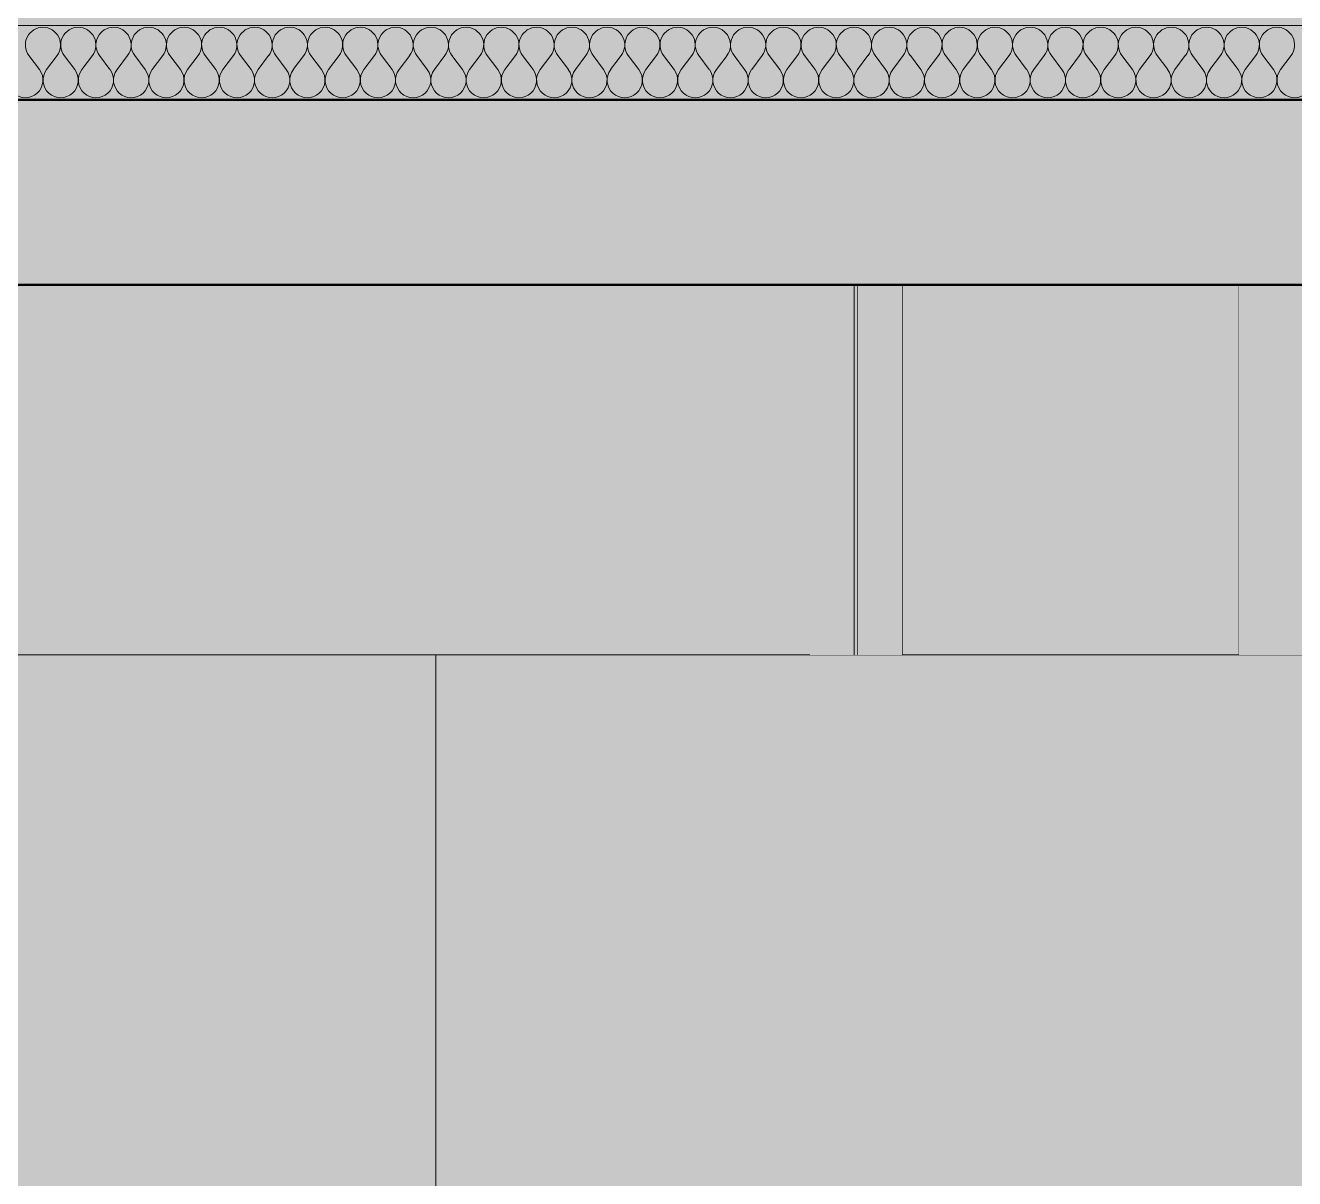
# Model space of a CAD drawing. Header units: millimetres. Extents: x -46169 to 174149, y -86316 to 18123.
# Drawn here: x 148792 to 150506, y -80516 to -78958 of the extents above; entities that cross this region are included whole.
import ezdxf

# ---------------------------------------------------------------- set-up
doc = ezdxf.new("R2010")
doc.units = ezdxf.units.MM
doc.header["$MEASUREMENT"] = 0
doc.linetypes.add('Wipeout_Contour', pattern=[1000, 0, -1000])
for name, color, linetype in [('A-230-M_FLOOR.IFC Import', 7, 'Continuous'), ('New_A-20-M_Floor_Slab', 7, 'Continuous'), ('S-160-M_FOUND.IFC Import', 7, 'Continuous'), ('S-280-M_COLUMN.IFC Import', 7, 'Continuous'), ('S-280-M_STRUCT_FRAME.IFC Import', 7, 'Continuous')]:
    doc.layers.add(name, color=color, linetype=linetype)
for name, color, linetype, lineweight, true_color in [('A-230-M_FLOOR.IFC Import_Pen_No__109', 7, 'Continuous', 15, 0xa6a6a6), ('A-230-M_FLOOR.IFC Import_Pen_No__29', 7, 'Continuous', 50, 0x2a2a2a), ('A-35-M_FFE_Sanitary_Pen_No__103', 7, 'Continuous', 15, 0xa6a6a6), ('New_A-20-M_Floor_Slab_Pen_No__107', 7, 'Continuous', 15, 0xa6a6a6), ('New_A-20-M_Floor_Slab_Pen_No__162', 7, 'Continuous', 0, 0xe47200)]:
    doc.layers.add(name, color=color, linetype=linetype, lineweight=lineweight, true_color=true_color)
for name, color, linetype, lineweight in [('New_A-20-M_Floor_Slab_Pen_No__1', 7, 'Continuous', 13), ('S-160-M_FOUND.IFC Import_Pen_No__1', 7, 'Continuous', 13), ('S-160-M_FOUND.IFC Import_Pen_No__4', 7, 'Continuous', 20), ('S-280-M_COLUMN.IFC Import_Pen_No__88', 8, 'Continuous', 20), ('S-280-M_STRUCT_FRAME.IFC Import_Pen_No__90', 8, 'Continuous', 20)]:
    doc.layers.add(name, color=color, linetype=linetype, lineweight=lineweight)

# ---------------------------------------------------------------- blocks, each defined once
blk = doc.blocks.new('*X173', base_point=(165992.3, -78878.8))
at = {"layer": 'New_A-20-M_Floor_Slab_Pen_No__107', "linetype": 'Continuous'}
for p, q in [((148810.7, -79017.9), (148796.4, -78998.8)), ((148820.2, -79017.9), (148834.5, -78998.8)), ((148858.3, -79017.9), (148844, -78998.8)), ((148867.8, -79017.9), (148882.1, -78998.8)), ((148905.9, -79017.9), (148891.6, -78998.8)), ((148915.4, -79017.9), (148929.7, -78998.8)), ((148953.5, -79017.9), (148939.3, -78998.8)), ((148963.1, -79017.9), (148977.4, -78998.8)), ((149001.2, -79017.9), (148986.9, -78998.8)), ((149010.7, -79017.9), (149025, -78998.8)), ((149048.8, -79017.9), (149034.5, -78998.8)), ((149058.3, -79017.9), (149072.6, -78998.8)), ((149096.4, -79017.9), (149082.1, -78998.8)), ((149105.9, -79017.9), (149120.2, -78998.8)), ((149144, -79017.9), (149129.7, -78998.8)), ((149153.5, -79017.9), (149167.8, -78998.8)), ((149191.6, -79017.9), (149177.4, -78998.8)), ((149201.2, -79017.9), (149215.4, -78998.8)), ((149239.3, -79017.9), (149225, -78998.8)), ((149248.8, -79017.9), (149263.1, -78998.8)), ((149286.9, -79017.9), (149272.6, -78998.8)), ((149296.4, -79017.9), (149310.7, -78998.8)), ((149334.5, -79017.9), (149320.2, -78998.8)), ((149344, -79017.9), (149358.3, -78998.8)), ((149382.1, -79017.9), (149367.8, -78998.8)), ((149391.6, -79017.9), (149405.9, -78998.8)), ((149429.7, -79017.9), (149415.4, -78998.8)), ((149439.3, -79017.9), (149453.5, -78998.8)), ((149477.4, -79017.9), (149463.1, -78998.8)), ((149486.9, -79017.9), (149501.2, -78998.8)), ((149525, -79017.9), (149510.7, -78998.8)), ((149534.5, -79017.9), (149548.8, -78998.8)), ((149572.6, -79017.9), (149558.3, -78998.8)), ((149582.1, -79017.9), (149596.4, -78998.8)), ((149620.2, -79017.9), (149605.9, -78998.8)), ((149629.7, -79017.9), (149644, -78998.8)), ((149667.8, -79017.9), (149653.5, -78998.8)), ((149677.4, -79017.9), (149691.6, -78998.8)), ((149715.4, -79017.9), (149701.2, -78998.8)), ((149725, -79017.9), (149739.3, -78998.8)), ((149763.1, -79017.9), (149748.8, -78998.8)), ((149772.6, -79017.9), (149786.9, -78998.8)), ((149810.7, -79017.9), (149796.4, -78998.8)), ((149820.2, -79017.9), (149834.5, -78998.8)), ((149858.3, -79017.9), (149844, -78998.8)), ((149867.8, -79017.9), (149882.1, -78998.8)), ((149905.9, -79017.9), (149891.6, -78998.8)), ((149915.4, -79017.9), (149929.7, -78998.8)), ((149953.5, -79017.9), (149939.3, -78998.8)), ((149963.1, -79017.9), (149977.4, -78998.8)), ((150001.2, -79017.9), (149986.9, -78998.8)), ((150010.7, -79017.9), (150025, -78998.8)), ((150048.8, -79017.9), (150034.5, -78998.8)), ((150058.3, -79017.9), (150072.6, -78998.8)), ((150096.4, -79017.9), (150082.1, -78998.8)), ((150105.9, -79017.9), (150120.2, -78998.8)), ((150144, -79017.9), (150129.7, -78998.8)), ((150153.5, -79017.9), (150167.8, -78998.8)), ((150191.6, -79017.9), (150177.4, -78998.8)), ((150201.2, -79017.9), (150215.4, -78998.8)), ((150239.3, -79017.9), (150225, -78998.8)), ((150248.8, -79017.9), (150263.1, -78998.8)), ((150286.9, -79017.9), (150272.6, -78998.8)), ((150296.4, -79017.9), (150310.7, -78998.8)), ((150334.5, -79017.9), (150320.2, -78998.8)), ((150344, -79017.9), (150358.3, -78998.8)), ((150382.1, -79017.9), (150367.8, -78998.8)), ((150391.6, -79017.9), (150405.9, -78998.8)), ((150429.7, -79017.9), (150415.4, -78998.8)), ((150439.3, -79017.9), (150453.5, -78998.8)), ((150477.4, -79017.9), (150463.1, -78998.8)), ((150486.9, -79017.9), (150501.2, -78998.8))]:
    blk.add_line(p, q, dxfattribs=at)
for centre, start, end in [((148815.4, -78984.5), 90, 216.8699), ((148815.4, -78984.5), 323.1301, 90), ((148863.1, -78984.5), 90, 216.8699), ((148863.1, -78984.5), 323.1301, 90), ((148910.7, -78984.5), 90, 216.8699), ((148910.7, -78984.5), 323.1301, 90), ((148958.3, -78984.5), 90, 216.8699), ((148958.3, -78984.5), 323.1301, 90), ((149005.9, -78984.5), 90, 216.8699), ((149005.9, -78984.5), 323.1301, 90), ((149053.5, -78984.5), 90, 216.8699), ((149053.5, -78984.5), 323.1301, 90), ((149101.2, -78984.5), 90, 216.8699), ((149101.2, -78984.5), 323.1301, 90), ((149148.8, -78984.5), 90, 216.8699), ((149148.8, -78984.5), 323.1301, 90), ((149196.4, -78984.5), 90, 216.8699), ((149196.4, -78984.5), 323.1301, 90), ((149244, -78984.5), 90, 216.8699), ((149244, -78984.5), 323.1301, 90), ((149291.6, -78984.5), 90, 216.8699), ((149291.6, -78984.5), 323.1301, 90), ((149339.3, -78984.5), 90, 216.8699), ((149339.3, -78984.5), 323.1301, 90), ((149386.9, -78984.5), 90, 216.8699), ((149386.9, -78984.5), 323.1301, 90), ((149434.5, -78984.5), 90, 216.8699), ((149434.5, -78984.5), 323.1301, 90), ((149482.1, -78984.5), 90, 216.8699), ((149482.1, -78984.5), 323.1301, 90), ((149529.7, -78984.5), 90, 216.8699), ((149529.7, -78984.5), 323.1301, 90), ((149577.4, -78984.5), 90, 216.8699), ((149577.4, -78984.5), 323.1301, 90), ((149625, -78984.5), 90, 216.8699), ((149625, -78984.5), 323.1301, 90), ((149672.6, -78984.5), 90, 216.8699), ((149672.6, -78984.5), 323.1301, 90), ((149720.2, -78984.5), 90, 216.8699), ((149720.2, -78984.5), 323.1301, 90), ((149767.8, -78984.5), 90, 216.8699), ((149767.8, -78984.5), 323.1301, 90), ((149815.4, -78984.5), 90, 216.8699), ((149815.4, -78984.5), 323.1301, 90), ((149863.1, -78984.5), 90, 216.8699), ((149863.1, -78984.5), 323.1301, 90), ((149910.7, -78984.5), 90, 216.8699), ((149910.7, -78984.5), 323.1301, 90), ((149958.3, -78984.5), 90, 216.8699), ((149958.3, -78984.5), 323.1301, 90), ((150005.9, -78984.5), 90, 216.8699), ((150005.9, -78984.5), 323.1301, 90), ((150053.5, -78984.5), 90, 216.8699), ((150053.5, -78984.5), 323.1301, 90), ((150101.2, -78984.5), 90, 216.8699), ((150101.2, -78984.5), 323.1301, 90), ((150148.8, -78984.5), 90, 216.8699), ((150148.8, -78984.5), 323.1301, 90), ((150196.4, -78984.5), 90, 216.8699), ((150196.4, -78984.5), 323.1301, 90), ((150244, -78984.5), 90, 216.8699), ((150244, -78984.5), 323.1301, 90), ((150291.6, -78984.5), 90, 216.8699), ((150291.6, -78984.5), 323.1301, 90), ((150339.3, -78984.5), 90, 216.8699), ((150339.3, -78984.5), 323.1301, 90), ((150386.9, -78984.5), 90, 216.8699), ((150386.9, -78984.5), 323.1301, 90), ((150434.5, -78984.5), 90, 216.8699), ((150434.5, -78984.5), 323.1301, 90), ((150482.1, -78984.5), 90, 216.8699), ((150482.1, -78984.5), 323.1301, 90), ((148791.6, -79032.1), 143.1301, 36.8699), ((148839.3, -79032.1), 143.1301, 36.8699), ((148886.9, -79032.1), 143.1301, 36.8699), ((148934.5, -79032.1), 143.1301, 36.8699), ((148982.1, -79032.1), 143.1301, 36.8699), ((149029.7, -79032.1), 143.1301, 36.8699), ((149077.4, -79032.1), 143.1301, 36.8699), ((149125, -79032.1), 143.1301, 36.8699), ((149172.6, -79032.1), 143.1301, 36.8699), ((149220.2, -79032.1), 143.1301, 36.8699), ((149267.8, -79032.1), 143.1301, 36.8699), ((149315.4, -79032.1), 143.1301, 36.8699), ((149363.1, -79032.1), 143.1301, 36.8699), ((149410.7, -79032.1), 143.1301, 36.8699), ((149458.3, -79032.1), 143.1301, 36.8699), ((149505.9, -79032.1), 143.1301, 36.8699), ((149553.5, -79032.1), 143.1301, 36.8699), ((149601.2, -79032.1), 143.1301, 36.8699), ((149648.8, -79032.1), 143.1301, 36.8699), ((149696.4, -79032.1), 143.1301, 36.8699), ((149744, -79032.1), 143.1301, 36.8699), ((149791.6, -79032.1), 143.1301, 36.8699), ((149839.3, -79032.1), 143.1301, 36.8699), ((149886.9, -79032.1), 143.1301, 36.8699), ((149934.5, -79032.1), 143.1301, 36.8699), ((149982.1, -79032.1), 143.1301, 36.8699), ((150029.7, -79032.1), 143.1301, 36.8699), ((150077.4, -79032.1), 143.1301, 36.8699), ((150125, -79032.1), 143.1301, 36.8699), ((150172.6, -79032.1), 143.1301, 36.8699), ((150220.2, -79032.1), 143.1301, 36.8699), ((150267.8, -79032.1), 143.1301, 36.8699), ((150315.4, -79032.1), 143.1301, 36.8699), ((150363.1, -79032.1), 143.1301, 36.8699), ((150410.7, -79032.1), 143.1301, 36.8699), ((150458.3, -79032.1), 143.1301, 36.8699), ((150505.9, -79032.1), 143.1301, 36.8699)]:
    blk.add_arc(centre, 23.8, start, end, dxfattribs=at)
blk = doc.blocks.new('Section Elem_149_3', base_point=(165992.3, -78878.8))
at = {"layer": 'New_A-20-M_Floor_Slab_Pen_No__162', "linetype": 'Continuous'}
blk.add_hatch(color=256, dxfattribs=at).paths.add_polyline_path([(146101.2, -78957.8), (146101.2, -78958.3), (166086.4, -78958.3), (166086.4, -78957.8)])
at = {"color": 254, "linetype": 'Wipeout_Contour', "lineweight": 0, "ltscale": 700034.448271}
blk.add_wipeout([(146101.2, -78958.3), (146101.2, -79058.3), (166086.4, -79058.3), (166086.4, -78958.3)], dxfattribs=at).dxf.layer = 'New_A-20-M_Floor_Slab'
at = {"layer": 'New_A-20-M_Floor_Slab_Pen_No__1', "linetype": 'Continuous'}
for p, q in [((166086.4, -78958.3), (146101.2, -78958.3)), ((166086.4, -79058.3), (146101.2, -79058.3))]:
    blk.add_line(p, q, dxfattribs=at)
at = {"layer": 'New_A-20-M_Floor_Slab'}
blk.add_blockref('*X173', (165992.3, -78878.8), dxfattribs=at)
blk = doc.blocks.new('Section Elem_191_3', base_point=(165992.3, -78878.8))
at = {"color": 254, "linetype": 'Wipeout_Contour', "lineweight": 0, "ltscale": 679029.680035}
blk.add_wipeout([(150203.2, -79058.8), (150245.2, -79058.8), (150245.2, -79058.3), (150203.2, -79058.3)], dxfattribs=at).dxf.layer = 'S-280-M_COLUMN.IFC Import'
at = {"color": 254, "linetype": 'Wipeout_Contour', "lineweight": 0, "ltscale": 679747.418246}
blk.add_wipeout([(150423.1, -79058.8), (150430.9, -79058.8), (150430.9, -79058.3), (150423.1, -79058.3)], dxfattribs=at).dxf.layer = 'S-280-M_COLUMN.IFC Import'
at = {"color": 254, "linetype": 'Wipeout_Contour', "lineweight": 0, "ltscale": 679964.457007}
blk.add_wipeout([(150203.2, -79308.8), (150203.2, -79808.8), (150245.2, -79808.8), (150245.2, -79308.8)], dxfattribs=at).dxf.layer = 'S-280-M_COLUMN.IFC Import'
at = {"color": 254, "linetype": 'Wipeout_Contour', "lineweight": 0, "ltscale": 680681.209839}
blk.add_wipeout([(150423.1, -79308.8), (150423.1, -79808.8), (150430.9, -79808.8), (150430.9, -79308.8)], dxfattribs=at).dxf.layer = 'S-280-M_COLUMN.IFC Import'
at = {"color": 254, "linetype": 'Wipeout_Contour', "lineweight": 0, "ltscale": 678881.062409}
blk.add_wipeout([(150161.3, -79058.8), (150203.2, -79058.8), (150203.2, -79058.3), (150161.3, -79058.3)], dxfattribs=at).dxf.layer = 'S-280-M_COLUMN.IFC Import'
at = {"color": 254, "linetype": 'Wipeout_Contour', "lineweight": 0, "ltscale": 679175.78764}
blk.add_wipeout([(150245.2, -79058.8), (150285.8, -79058.8), (150285.8, -79058.3), (150245.2, -79058.3)], dxfattribs=at).dxf.layer = 'S-280-M_COLUMN.IFC Import'
at = {"color": 254, "linetype": 'Wipeout_Contour', "lineweight": 0, "ltscale": 679706.673613}
blk.add_wipeout([(150407.8, -79058.8), (150423.1, -79058.8), (150423.1, -79058.3), (150407.8, -79058.3)], dxfattribs=at).dxf.layer = 'S-280-M_COLUMN.IFC Import'
at = {"color": 254, "linetype": 'Wipeout_Contour', "lineweight": 0, "ltscale": 679816.043534}
blk.add_wipeout([(150161.3, -79308.8), (150161.3, -79808.8), (150203.2, -79808.8), (150203.2, -79308.8)], dxfattribs=at).dxf.layer = 'S-280-M_COLUMN.IFC Import'
at = {"color": 254, "linetype": 'Wipeout_Contour', "lineweight": 0, "ltscale": 680110.363928}
blk.add_wipeout([(150245.2, -79308.8), (150245.2, -79808.8), (150285.8, -79808.8), (150285.8, -79308.8)], dxfattribs=at).dxf.layer = 'S-280-M_COLUMN.IFC Import'
at = {"color": 254, "linetype": 'Wipeout_Contour', "lineweight": 0, "ltscale": 680640.521019}
blk.add_wipeout([(150407.8, -79308.8), (150407.8, -79808.8), (150423.1, -79808.8), (150423.1, -79308.8)], dxfattribs=at).dxf.layer = 'S-280-M_COLUMN.IFC Import'
at = {"layer": 'S-280-M_COLUMN.IFC Import_Pen_No__88', "linetype": 'Continuous'}
for p, q in [((150430.9, -79058.3), (150430.9, -79058.8)), ((150430.9, -79308.8), (150430.9, -79808.8))]:
    blk.add_line(p, q, dxfattribs=at)
at = {"color": 254, "linetype": 'Wipeout_Contour', "lineweight": 0, "ltscale": 678734.995636}
blk.add_wipeout([(150120.7, -79058.8), (150161.3, -79058.8), (150161.3, -79058.3), (150120.7, -79058.3)], dxfattribs=at).dxf.layer = 'S-280-M_COLUMN.IFC Import'
at = {"color": 254, "linetype": 'Wipeout_Contour', "lineweight": 0, "ltscale": 679640.353132}
blk.add_wipeout([(150385.6, -79058.8), (150407.8, -79058.8), (150407.8, -79058.3), (150385.6, -79058.3)], dxfattribs=at).dxf.layer = 'S-280-M_COLUMN.IFC Import'
at = {"color": 254, "linetype": 'Wipeout_Contour', "lineweight": 0, "ltscale": 679670.177644}
blk.add_wipeout([(150120.7, -79308.8), (150120.7, -79808.8), (150161.3, -79808.8), (150161.3, -79308.8)], dxfattribs=at).dxf.layer = 'S-280-M_COLUMN.IFC Import'
at = {"color": 254, "linetype": 'Wipeout_Contour', "lineweight": 0, "ltscale": 680574.291448}
blk.add_wipeout([(150385.6, -79308.8), (150385.6, -79808.8), (150407.8, -79808.8), (150407.8, -79308.8)], dxfattribs=at).dxf.layer = 'S-280-M_COLUMN.IFC Import'
at = {"color": 254, "linetype": 'Wipeout_Contour', "lineweight": 0, "ltscale": 678596.45283}
blk.add_wipeout([(150083, -79058.8), (150120.7, -79058.8), (150120.7, -79058.3), (150083, -79058.3)], dxfattribs=at).dxf.layer = 'S-280-M_COLUMN.IFC Import'
at = {"color": 254, "linetype": 'Wipeout_Contour', "lineweight": 0, "ltscale": 679550.717207}
blk.add_wipeout([(150357.2, -79058.8), (150385.6, -79058.8), (150385.6, -79058.3), (150357.2, -79058.3)], dxfattribs=at).dxf.layer = 'S-280-M_COLUMN.IFC Import'
at = {"color": 254, "linetype": 'Wipeout_Contour', "lineweight": 0, "ltscale": 679531.82558}
blk.add_wipeout([(150083, -79308.8), (150083, -79808.8), (150120.7, -79808.8), (150120.7, -79308.8)], dxfattribs=at).dxf.layer = 'S-280-M_COLUMN.IFC Import'
at = {"color": 254, "linetype": 'Wipeout_Contour', "lineweight": 0, "ltscale": 680484.778527}
blk.add_wipeout([(150357.2, -79308.8), (150357.2, -79808.8), (150385.6, -79808.8), (150385.6, -79308.8)], dxfattribs=at).dxf.layer = 'S-280-M_COLUMN.IFC Import'
at = {"color": 254, "linetype": 'Wipeout_Contour', "lineweight": 0, "ltscale": 678470.150541}
blk.add_wipeout([(150049.3, -79058.8), (150083, -79058.8), (150083, -79058.3), (150049.3, -79058.3)], dxfattribs=at).dxf.layer = 'S-280-M_COLUMN.IFC Import'
at = {"color": 254, "linetype": 'Wipeout_Contour', "lineweight": 0, "ltscale": 679440.820846}
blk.add_wipeout([(150323.6, -79058.8), (150357.2, -79058.8), (150357.2, -79058.3), (150323.6, -79058.3)], dxfattribs=at).dxf.layer = 'S-280-M_COLUMN.IFC Import'
at = {"color": 254, "linetype": 'Wipeout_Contour', "lineweight": 0, "ltscale": 679405.697087}
blk.add_wipeout([(150049.3, -79308.8), (150049.3, -79808.8), (150083, -79808.8), (150083, -79308.8)], dxfattribs=at).dxf.layer = 'S-280-M_COLUMN.IFC Import'
at = {"color": 254, "linetype": 'Wipeout_Contour', "lineweight": 0, "ltscale": 680375.033029}
blk.add_wipeout([(150323.6, -79308.8), (150323.6, -79808.8), (150357.2, -79808.8), (150357.2, -79308.8)], dxfattribs=at).dxf.layer = 'S-280-M_COLUMN.IFC Import'
at = {"color": 254, "linetype": 'Wipeout_Contour', "lineweight": 0, "ltscale": 678360.387404}
blk.add_wipeout([(150020.9, -79058.8), (150049.3, -79058.8), (150049.3, -79058.3), (150020.9, -79058.3)], dxfattribs=at).dxf.layer = 'S-280-M_COLUMN.IFC Import'
at = {"color": 254, "linetype": 'Wipeout_Contour', "lineweight": 0, "ltscale": 679314.408607}
blk.add_wipeout([(150285.8, -79058.8), (150323.6, -79058.8), (150323.6, -79058.3), (150285.8, -79058.3)], dxfattribs=at).dxf.layer = 'S-280-M_COLUMN.IFC Import'
at = {"color": 254, "linetype": 'Wipeout_Contour', "lineweight": 0, "ltscale": 679296.084994}
blk.add_wipeout([(150020.9, -79308.8), (150020.9, -79808.8), (150049.3, -79808.8), (150049.3, -79308.8)], dxfattribs=at).dxf.layer = 'S-280-M_COLUMN.IFC Import'
at = {"color": 254, "linetype": 'Wipeout_Contour', "lineweight": 0, "ltscale": 680248.794415}
blk.add_wipeout([(150285.8, -79308.8), (150285.8, -79808.8), (150323.6, -79808.8), (150323.6, -79308.8)], dxfattribs=at).dxf.layer = 'S-280-M_COLUMN.IFC Import'
at = {"color": 254, "linetype": 'Wipeout_Contour', "lineweight": 0, "ltscale": 678270.898808}
blk.add_wipeout([(149998.8, -79058.8), (150020.9, -79058.8), (150020.9, -79058.3), (149998.8, -79058.3)], dxfattribs=at).dxf.layer = 'S-280-M_COLUMN.IFC Import'
at = {"color": 254, "linetype": 'Wipeout_Contour', "lineweight": 0, "ltscale": 679206.719685}
blk.add_wipeout([(149998.8, -79308.8), (149998.8, -79808.8), (150020.9, -79808.8), (150020.9, -79308.8)], dxfattribs=at).dxf.layer = 'S-280-M_COLUMN.IFC Import'
at = {"color": 254, "linetype": 'Wipeout_Contour', "lineweight": 0, "ltscale": 678204.730234}
blk.add_wipeout([(149983.5, -79058.8), (149998.8, -79058.8), (149998.8, -79058.3), (149983.5, -79058.3)], dxfattribs=at).dxf.layer = 'S-280-M_COLUMN.IFC Import'
at = {"color": 254, "linetype": 'Wipeout_Contour', "lineweight": 0, "ltscale": 679140.642234}
blk.add_wipeout([(149983.5, -79308.8), (149983.5, -79808.8), (149998.8, -79808.8), (149998.8, -79308.8)], dxfattribs=at).dxf.layer = 'S-280-M_COLUMN.IFC Import'
at = {"color": 254, "linetype": 'Wipeout_Contour', "lineweight": 0, "ltscale": 678164.132666}
blk.add_wipeout([(149975.8, -79058.8), (149983.5, -79058.8), (149983.5, -79058.3), (149975.8, -79058.3)], dxfattribs=at).dxf.layer = 'S-280-M_COLUMN.IFC Import'
at = {"color": 254, "linetype": 'Wipeout_Contour', "lineweight": 0, "ltscale": 679100.100575}
blk.add_wipeout([(149975.8, -79308.8), (149975.8, -79808.8), (149983.5, -79808.8), (149983.5, -79308.8)], dxfattribs=at).dxf.layer = 'S-280-M_COLUMN.IFC Import'
at = {"layer": 'S-280-M_COLUMN.IFC Import_Pen_No__88', "linetype": 'Continuous'}
for p, q in [((149975.8, -79058.3), (149975.8, -79058.8)), ((149975.8, -79308.8), (149975.8, -79808.8))]:
    blk.add_line(p, q, dxfattribs=at)
blk = doc.blocks.new('Section Elem_205_3', base_point=(165992.3, -78878.8))
at = {"color": 254, "linetype": 'Wipeout_Contour', "lineweight": 0, "ltscale": 680467.994322}
blk.add_wipeout([(149346.1, -80558.8), (150721.4, -80558.8), (150721.4, -79808.8), (149346.1, -79808.8)], dxfattribs=at).dxf.layer = 'S-160-M_FOUND.IFC Import'
at = {"layer": 'S-160-M_FOUND.IFC Import_Pen_No__4', "linetype": 'Continuous'}
blk.add_line((149346.1, -79808.8), (149346.1, -80558.8), dxfattribs=at)
at = {"color": 254, "linetype": 'Wipeout_Contour', "lineweight": 0, "ltscale": 683493.121635}
blk.add_wipeout([(151060.7, -79808.8), (150721.4, -79808.8), (150721.4, -80558.8), (151060.7, -80558.8)], dxfattribs=at).dxf.layer = 'S-160-M_FOUND.IFC Import'
at = {"layer": 'S-160-M_FOUND.IFC Import_Pen_No__4', "linetype": 'Continuous'}
for p, q in [((149851.2, -79808.8), (150721.4, -79808.8)), ((150721.4, -79808.8), (151060.7, -79808.8)), ((150721.4, -80558.8), (150721.4, -79808.8)), ((151060.7, -80558.8), (151060.7, -79808.8)), ((150721.4, -80558.8), (149346.1, -80558.8)), ((151060.7, -80558.8), (150721.4, -80558.8))]:
    blk.add_line(p, q, dxfattribs=at)
blk = doc.blocks.new('Section Elem_221_3', base_point=(165992.3, -78878.8))
at = {"color": 254, "linetype": 'Wipeout_Contour', "lineweight": 0, "ltscale": 670550.833342}
blk.add_wipeout([(147580.9, -79308.8), (147530.9, -79308.8), (147530.9, -79808.8), (147580.9, -79808.8)], dxfattribs=at).dxf.layer = 'S-280-M_STRUCT_FRAME.IFC Import'
at = {"color": 254, "linetype": 'Wipeout_Contour', "lineweight": 0, "ltscale": 675558.720815}
blk.add_wipeout([(148036, -79308.8), (148036, -79808.8), (149916.1, -79808.8), (149916.1, -79308.8)], dxfattribs=at).dxf.layer = 'S-280-M_STRUCT_FRAME.IFC Import'
at = {"layer": 'S-280-M_STRUCT_FRAME.IFC Import_Pen_No__90', "linetype": 'Continuous'}
blk.add_line((149916.1, -79808.8), (149916.1, -79308.8), dxfattribs=at)
blk = doc.blocks.new('Section Elem_222_3', base_point=(165992.3, -78878.8))
at = {"color": 254, "linetype": 'Wipeout_Contour', "lineweight": 0, "ltscale": 678981.036984}
blk.add_wipeout([(149916.1, -79308.8), (149916.1, -79808.8), (149975.8, -79808.8), (149975.8, -79308.8)], dxfattribs=at).dxf.layer = 'S-280-M_STRUCT_FRAME.IFC Import'
at = {"color": 254, "linetype": 'Wipeout_Contour', "lineweight": 0, "ltscale": 853875.447506}
blk.add_wipeout([(151397.2, -79308.8), (150430.9, -79308.8), (150430.9, -79808.8), (151647.3, -79808.8), (151647.3, -79558.8)], dxfattribs=at).dxf.layer = 'S-280-M_STRUCT_FRAME.IFC Import'
at = {"color": 254, "linetype": 'Wipeout_Contour', "lineweight": 0, "ltscale": 858121.024918}
blk.add_wipeout([(151903.1, -79558.8), (151903.1, -79808.8), (152194.8, -79808.8), (152194.8, -79308.8), (152153.2, -79308.8)], dxfattribs=at).dxf.layer = 'S-280-M_STRUCT_FRAME.IFC Import'
blk = doc.blocks.new('Section Elem_248_3', base_point=(165992.3, -78878.8))
at = {"color": 254, "linetype": 'Wipeout_Contour', "lineweight": 0, "ltscale": 674723.369827}
blk.add_wipeout([(149975.8, -79058.3), (148036, -79058.3), (148036, -79058.8), (149975.8, -79058.8)], dxfattribs=at).dxf.layer = 'A-230-M_FLOOR.IFC Import'
at = {"color": 254, "linetype": 'Wipeout_Contour', "lineweight": 0, "ltscale": 682762.788792}
blk.add_wipeout([(152124.2, -79058.3), (150430.9, -79058.3), (150430.9, -79058.8), (152124.2, -79058.8)], dxfattribs=at).dxf.layer = 'A-230-M_FLOOR.IFC Import'
blk = doc.blocks.new('Section Elem_256_3', base_point=(165992.3, -78878.8))
at = {"layer": 'S-160-M_FOUND.IFC Import_Pen_No__1', "linetype": 'Continuous'}
for p, q in [((149911.1, -79808.8), (149911.1, -79308.8)), ((148665.7, -79808.8), (149851.2, -79808.8))]:
    blk.add_line(p, q, dxfattribs=at)
blk = doc.blocks.new('Section Elem_262_3', base_point=(165992.3, -78878.8))
at = {"color": 254, "linetype": 'Wipeout_Contour', "lineweight": 0, "ltscale": 700334.331503}
blk.add_wipeout([(166333.7, -79308.8), (166333.7, -79058.8), (145836.8, -79058.8), (145836.8, -79308.8)], dxfattribs=at).dxf.layer = 'A-230-M_FLOOR.IFC Import'
at = {"layer": 'A-230-M_FLOOR.IFC Import_Pen_No__109', "linetype": 'Continuous'}
h = blk.add_hatch(dxfattribs=at)
h.set_pattern_fill('Lightweight_Concrete_0003', color=256, style=0, pattern_type=2)
h.set_pattern_definition([(0, (165992.32, -78878.83), (0, 389.7114), [24.375, -200.625]), (0, (166104.82, -78683.98), (0, 389.7114), [24.375, -200.625]), (60, (165992.32, -78878.83), (-337.5, 194.856), [24.375, -200.625]), (60, (166217.32, -78878.83), (-337.5, 194.856), [24.375, -200.625]), (120, (166016.7, -78878.83), (337.5, 194.856), [24.375, -200.625]), (120, (166241.7, -78878.83), (337.5, 194.856), [24.375, -200.625]), (0, (165992.32, -78841.33), (0, 75), [0, -75, 0, -112.5]), (45, (166029.82, -78841.33), (-53.033, 53.033), [0, -56.25, 0, -93.75])])
h.paths.add_polyline_path([(166333.7, -79308.8), (166333.7, -79058.8), (145836.8, -79058.8), (145836.8, -79308.8)])
at = {"layer": 'A-230-M_FLOOR.IFC Import_Pen_No__29', "linetype": 'Continuous'}
for p, q in [((166333.7, -79058.8), (146100.9, -79058.8)), ((166333.7, -79308.8), (146510.1, -79308.8))]:
    blk.add_line(p, q, dxfattribs=at)

msp = doc.modelspace()

# ---------------------------------------------------------------- block references
at = {"layer": 'New_A-20-M_Floor_Slab'}
msp.add_blockref('Section Elem_149_3', (165992.3, -78878.8), dxfattribs=at)

# ---------------------------------------------------------------- next in the draw order: block references
at = {"layer": 'S-280-M_COLUMN.IFC Import'}
msp.add_blockref('Section Elem_191_3', (165992.3, -78878.8), dxfattribs=at)

# ---------------------------------------------------------------- next in the draw order: block references
at = {"layer": 'A-230-M_FLOOR.IFC Import'}
msp.add_blockref('Section Elem_248_3', (165992.3, -78878.8), dxfattribs=at)
at = {"layer": 'S-160-M_FOUND.IFC Import'}
msp.add_blockref('Section Elem_205_3', (165992.3, -78878.8), dxfattribs=at)

# ---------------------------------------------------------------- next in the draw order: block references
at = {"layer": 'S-280-M_STRUCT_FRAME.IFC Import'}
msp.add_blockref('Section Elem_221_3', (165992.3, -78878.8), dxfattribs=at)

# ---------------------------------------------------------------- next in the draw order: block references
msp.add_blockref('Section Elem_222_3', (165992.3, -78878.8), dxfattribs=at)

# ---------------------------------------------------------------- next in the draw order: block references
at = {"layer": 'S-160-M_FOUND.IFC Import'}
msp.add_blockref('Section Elem_256_3', (165992.3, -78878.8), dxfattribs=at)

# ---------------------------------------------------------------- next in the draw order: block references
at = {"layer": 'A-230-M_FLOOR.IFC Import'}
msp.add_blockref('Section Elem_262_3', (165992.3, -78878.8), dxfattribs=at)

# ---------------------------------------------------------------- next in the draw order: hatches: boundary and pattern name
at = {"layer": 'A-35-M_FFE_Sanitary_Pen_No__103', "linetype": 'Continuous'}
msp.add_hatch(color=256, dxfattribs=at).paths.add_polyline_path([(140779.4, -78878.8), (172168, -78878.8), (172168, -86316.2), (140779.4, -86316.2)])

doc.saveas('drawing.dxf')
